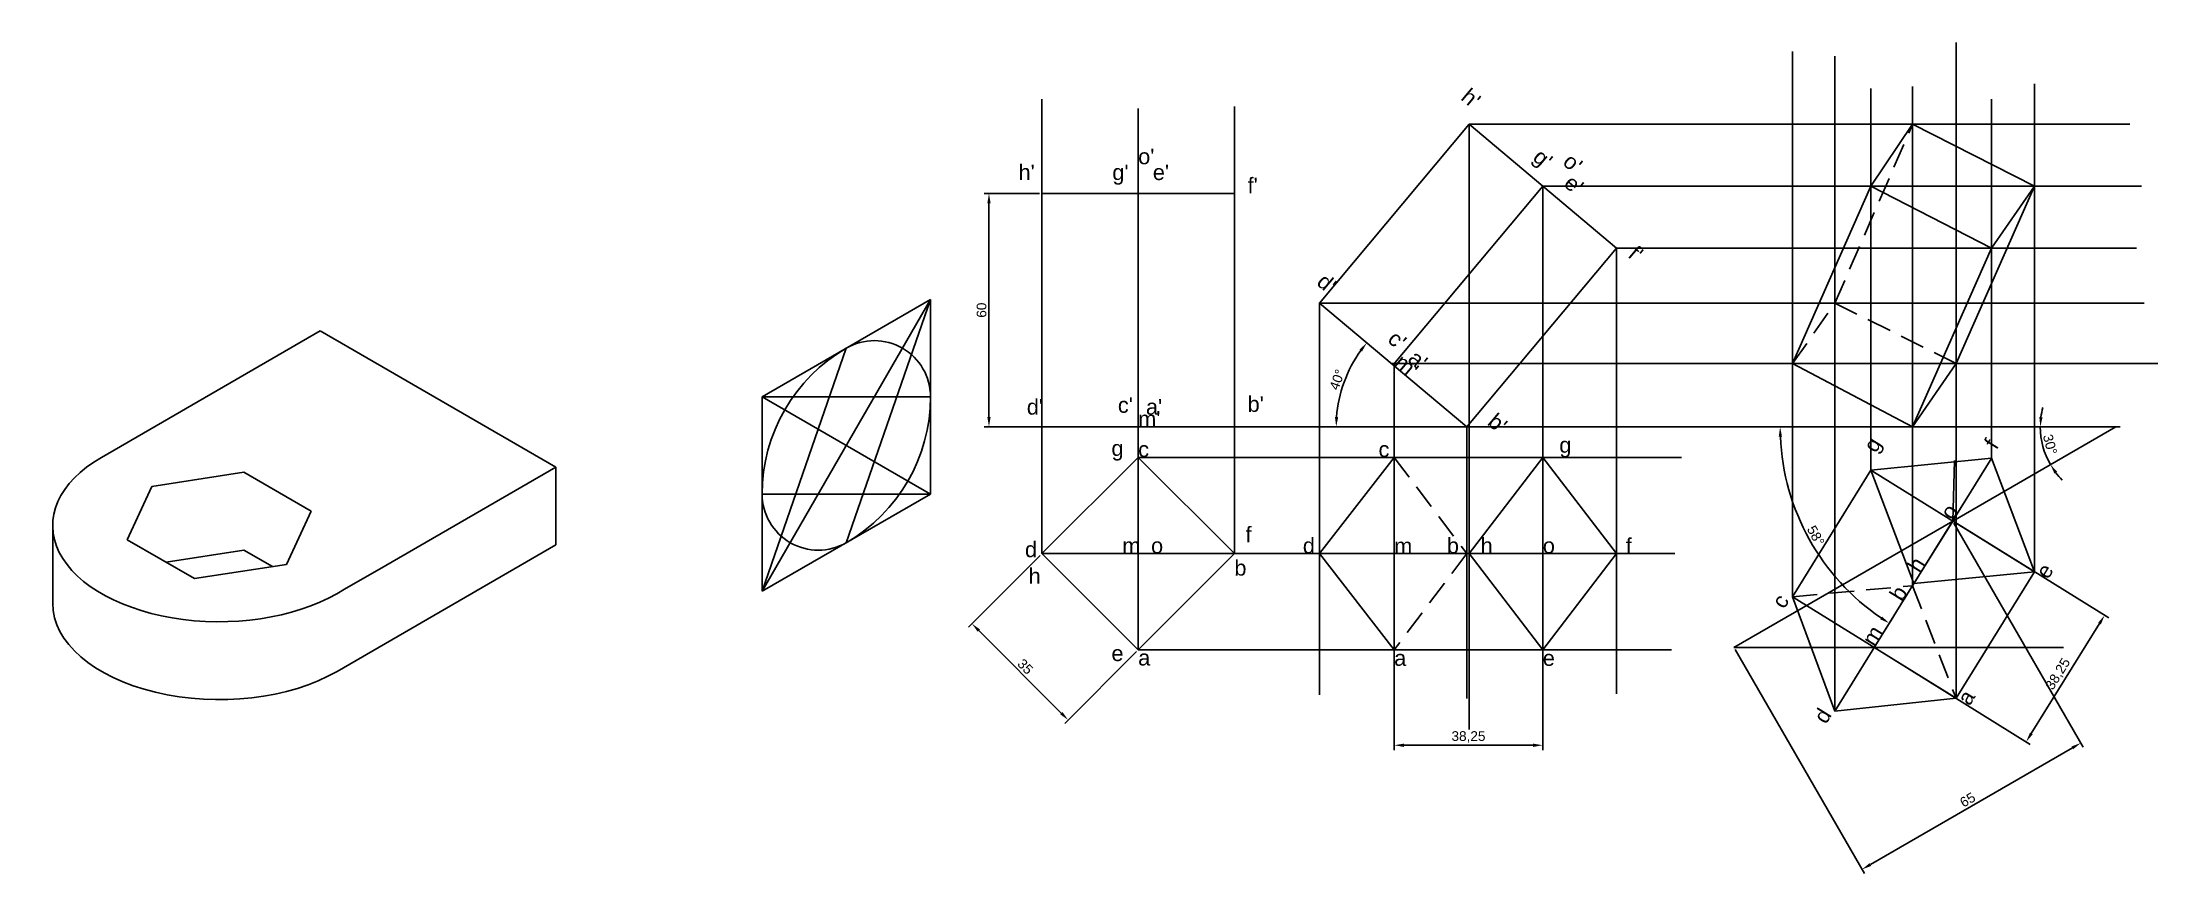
# Model space of a CAD drawing. Header units: millimetres. Extents: x 3028 to 3572, y 1543 to 1757.
import ezdxf

# ---------------------------------------------------------------- set-up
doc = ezdxf.new("R2010")
doc.units = ezdxf.units.MM
doc.linetypes.add('CENTER2', pattern=[28.575, 19.05, -3.175, 3.175, -3.175])
doc.linetypes.add('DASHED2', pattern=[9.525, 6.35, -3.175])
for name, color, linetype in [('Layer1', 5, 'Continuous'), ('Layer2', 6, 'Continuous'), ('Layer3', 1, 'CENTER2'), ('Layer4', 3, 'DASHED2'), ('Layer5', 2, 'Continuous')]:
    doc.layers.add(name, color=color, linetype=linetype)
doc.styles.get("Standard").update_dxf_attribs({"font": 'arial.ttf'})
doc.dimstyles.new('ISO-25', dxfattribs={"dimtxt": 2.5, "dimasz": 2.5, "dimexe": 1.25, "dimexo": 0.625, "dimtad": 1, "dimtxsty": 'Standard', "dimcen": 2.5, "dimadec": 0, "dimazin": 0, "dimtfac": 1, "dimtmove": 0, "dimatfit": 3, "dimfxl": 1, "dimarcsym": 0})

# ---------------------------------------------------------------- blocks, each defined once
blk = doc.blocks.new('*D15')
at = {"layer": 'Defpoints', "color": 0, "transparency": 16777216}
for p in [(3375.46, 1625.62), (3413.71, 1625.62), (3413.71, 1576.36)]:
    blk.add_point(p, dxfattribs=at)
at = {"layer": 'Layer2', "color": 0, "lineweight": -2, "transparency": 16777216}
for p, q in [((3375.46, 1624.99), (3375.46, 1575.11)), ((3413.71, 1624.99), (3413.71, 1575.11)), ((3377.96, 1576.36), (3411.21, 1576.36))]:
    blk.add_line(p, q, dxfattribs=at)
at = {"layer": 'Layer2', "color": 0, "transparency": 16777216}
for points in [[(3377.96, 1576.78), (3377.96, 1575.94), (3375.46, 1576.36)], [(3411.21, 1576.78), (3411.21, 1575.94), (3413.71, 1576.36)]]:
    blk.add_solid(points, dxfattribs=at)
at = {"layer": 'Layer2', "color": 0, "transparency": 16777216, "insert": (3394.58, 1578.49), "char_height": 2.5, "attachment_point": 5}
blk.add_mtext('38,25', dxfattribs=at)
blk = doc.blocks.new('*D16')
at = {"layer": 'Defpoints', "color": 0, "transparency": 16777216}
for p in [(3519.14, 1634), (3558.22, 1609.75), (3498.98, 1601.5)]:
    blk.add_point(p, dxfattribs=at)
at = {"layer": 'Layer2', "color": 0, "lineweight": -2, "transparency": 16777216}
for p, q in [((3519.68, 1633.67), (3559.28, 1609.09)), ((3539.37, 1579.38), (3556.9, 1607.63)), ((3499.51, 1601.17), (3539.11, 1576.59))]:
    blk.add_line(p, q, dxfattribs=at)
at = {"layer": 'Layer2', "color": 0, "transparency": 16777216}
for points in [[(3556.54, 1607.85), (3557.25, 1607.41), (3558.22, 1609.75)], [(3539.01, 1579.6), (3539.72, 1579.16), (3538.05, 1577.25)]]:
    blk.add_solid(points, dxfattribs=at)
at = {"layer": 'Layer2', "color": 0, "transparency": 16777216, "insert": (3546.33, 1594.62), "char_height": 2.5, "attachment_point": 5, "rotation": 58.1796}
blk.add_mtext('38,25', dxfattribs=at)
blk = doc.blocks.new('*D17')
at = {"layer": 'Defpoints', "color": 0, "transparency": 16777216}
for p in [(3519.14, 1634), (3462.85, 1601.5), (3495.79, 1544.44)]:
    blk.add_point(p, dxfattribs=at)
at = {"layer": 'Layer2', "color": 0, "lineweight": -2, "transparency": 16777216}
for p, q in [((3519.46, 1633.46), (3552.71, 1575.86)), ((3463.16, 1600.96), (3496.42, 1543.36)), ((3549.92, 1575.69), (3497.96, 1545.69))]:
    blk.add_line(p, q, dxfattribs=at)
at = {"layer": 'Layer2', "color": 0, "transparency": 16777216}
for points in [[(3549.71, 1576.05), (3550.13, 1575.33), (3552.09, 1576.94)], [(3497.75, 1546.05), (3498.17, 1545.33), (3495.79, 1544.44)]]:
    blk.add_solid(points, dxfattribs=at)
at = {"layer": 'Layer2', "color": 0, "transparency": 16777216, "insert": (3522.99, 1562.34), "char_height": 2.5, "attachment_point": 5, "rotation": 30}
blk.add_mtext('65', dxfattribs=at)
blk = doc.blocks.new('*D18')
at = {"layer": 'Defpoints', "color": 0, "transparency": 16777216}
for p in [(3284.86, 1718.2), (3271.23, 1658.2), (3284.86, 1658.2)]:
    blk.add_point(p, dxfattribs=at)
at = {"layer": 'Layer2', "color": 0, "lineweight": -2, "transparency": 16777216}
for p, q in [((3284.23, 1718.2), (3269.98, 1718.2)), ((3271.23, 1715.7), (3271.23, 1660.7)), ((3284.23, 1658.2), (3269.98, 1658.2))]:
    blk.add_line(p, q, dxfattribs=at)
at = {"layer": 'Layer2', "color": 0, "transparency": 16777216}
for points in [[(3270.81, 1715.7), (3271.64, 1715.7), (3271.23, 1718.2)], [(3270.81, 1660.7), (3271.64, 1660.7), (3271.23, 1658.2)]]:
    blk.add_solid(points, dxfattribs=at)
at = {"layer": 'Layer2', "color": 0, "transparency": 16777216, "insert": (3269.32, 1688.2), "char_height": 2.5, "attachment_point": 5, "rotation": 90}
blk.add_mtext('60', dxfattribs=at)
blk = doc.blocks.new('*D19')
at = {"layer": 'Defpoints', "color": 0, "transparency": 16777216}
for p in [(3284.86, 1625.62), (3309.61, 1600.87), (3291.6, 1582.86)]:
    blk.add_point(p, dxfattribs=at)
at = {"layer": 'Layer2', "color": 0, "lineweight": -2, "transparency": 16777216}
for p, q in [((3284.42, 1625.17), (3265.96, 1606.72)), ((3268.62, 1605.84), (3289.83, 1584.62)), ((3309.17, 1600.43), (3290.71, 1581.97))]:
    blk.add_line(p, q, dxfattribs=at)
at = {"layer": 'Layer2', "color": 0, "transparency": 16777216}
for points in [[(3268.91, 1606.13), (3268.32, 1605.54), (3266.85, 1607.61)], [(3290.12, 1584.92), (3289.53, 1584.33), (3291.6, 1582.86)]]:
    blk.add_solid(points, dxfattribs=at)
at = {"layer": 'Layer2', "color": 0, "transparency": 16777216, "insert": (3280.57, 1596.58), "char_height": 2.5, "attachment_point": 5, "rotation": 315}
blk.add_mtext('35', dxfattribs=at)
blk = doc.blocks.new('*D20')
at = {"layer": 'Defpoints', "color": 0, "transparency": 16777216}
for p in [(3277.65, 1658.2), (3541.98, 1654.84), (3561.07, 1658.2), (3562.21, 1658.2), (3519.14, 1634)]:
    blk.add_point(p, dxfattribs=at)
at = {"layer": 'Layer2', "color": 0, "lineweight": -2, "transparency": 16777216}
for start, end in [(165.2127, 172.6064), (180, 210), (217.3936, 224.7873)]:
    blk.add_arc((3561.07, 1658.2), 19.39, start, end, dxfattribs=at)
at = {"layer": 'Layer2', "color": 0, "transparency": 16777216}
for points in [[(3542.26, 1660.67), (3541.43, 1660.73), (3541.68, 1658.2)], [(3545.32, 1646.2), (3546.01, 1646.66), (3544.28, 1648.51)]]:
    blk.add_solid(points, dxfattribs=at)
at = {"layer": 'Layer2', "color": 0, "transparency": 16777216, "insert": (3544.18, 1653.68), "char_height": 2.5, "attachment_point": 5, "rotation": 285}
blk.add_mtext('30°', dxfattribs=at)
blk = doc.blocks.new('*D21')
at = {"layer": 'Defpoints', "color": 0, "transparency": 16777216}
for p in [(3277.65, 1658.2), (3562.21, 1658.2), (3478.12, 1638.48), (3519.14, 1634), (3498.97, 1601.5)]:
    blk.add_point(p, dxfattribs=at)
at = {"layer": 'Layer2', "color": 0, "lineweight": -2, "transparency": 16777216}
blk.add_arc((3534.17, 1658.2), 59.41, 182.411, 235.7651, dxfattribs=at)
at = {"layer": 'Layer2', "color": 0, "transparency": 16777216}
for points in [[(3474.39, 1655.7), (3475.22, 1655.71), (3474.75, 1658.2)], [(3500.97, 1609.43), (3500.51, 1608.73), (3502.84, 1607.72)]]:
    blk.add_solid(points, dxfattribs=at)
at = {"layer": 'Layer2', "color": 0, "transparency": 16777216, "insert": (3483.91, 1630.24), "char_height": 2.5, "attachment_point": 5, "rotation": 299.0881}
blk.add_mtext('58°', dxfattribs=at)
blk = doc.blocks.new('*D22')
at = {"layer": 'Defpoints', "color": 0, "transparency": 16777216}
for p in [(3356.21, 1690.02), (3364.12, 1673.27), (3277.65, 1658.2), (3394.13, 1658.2), (3562.21, 1658.2)]:
    blk.add_point(p, dxfattribs=at)
at = {"layer": 'Layer2', "color": 0, "lineweight": -2, "transparency": 16777216}
blk.add_arc((3394.13, 1658.2), 33.58, 144.2664, 175.7336, dxfattribs=at)
at = {"layer": 'Layer2', "color": 0, "transparency": 16777216}
for points in [[(3366.54, 1678.07), (3367.2, 1677.56), (3368.41, 1679.79)], [(3361.06, 1660.69), (3360.23, 1660.72), (3360.55, 1658.2)]]:
    blk.add_solid(points, dxfattribs=at)
at = {"layer": 'Layer2', "color": 0, "transparency": 16777216, "insert": (3360.79, 1670.34), "char_height": 2.5, "attachment_point": 5, "rotation": 70}
blk.add_mtext('40°', dxfattribs=at)

msp = doc.modelspace()

# ---------------------------------------------------------------- linework, layer by layer
for p, q in [((3212.878, 1665.933), (3256.179, 1690.933)), ((3256.179, 1690.933), (3212.878, 1615.933)), ((3256.179, 1690.933), (3234.529, 1628.433)), ((3256.179, 1690.933), (3256.179, 1640.933)), ((3042.917, 1650.355), (3099.209, 1682.855)), ((3099.209, 1682.855), (3159.831, 1647.855)), ((3212.878, 1615.933), (3234.529, 1678.433)), ((3212.878, 1615.933), (3212.878, 1665.933)), ((3212.878, 1665.933), (3256.179, 1640.933)), ((3212.878, 1665.933), (3256.179, 1665.933)), ((3055.907, 1642.855), (3079.568, 1646.515)), ((3079.568, 1646.515), (3096.888, 1636.515)), ((3116.094, 1622.604), (3159.831, 1647.855)), ((3159.831, 1647.855), (3159.831, 1627.855)), ((3055.907, 1642.855), (3049.568, 1629.195)), ((3256.179, 1640.933), (3212.878, 1615.933)), ((3212.878, 1640.933), (3256.179, 1640.933)), ((3030.362, 1632.855), (3030.362, 1612.855)), ((3090.549, 1622.855), (3096.888, 1636.515)), ((3049.568, 1629.195), (3066.888, 1619.195)), ((3159.831, 1627.855), (3103.539, 1595.355)), ((3059.568, 1623.421), (3079.568, 1626.515)), ((3066.888, 1619.195), (3090.549, 1622.855)), ((3079.568, 1626.515), (3086.888, 1622.289)), ((3105.44, 1616.526), (3116.094, 1622.604)), ((3103.539, 1615.355), (3103.603, 1615.318))]:
    msp.add_line(p, q)
for centre, radius, start, end in [((3256.179, 1640.933), 43.301, 120, 180), ((3241.746, 1665.933), 14.434, 0, 120), ((3212.878, 1665.933), 43.301, 300, 0), ((3227.312, 1640.933), 14.434, 180, 300)]:
    msp.add_arc(centre, radius, start, end)
for centre, start_param, end_param in [((3073.228, 1632.855), 5.4977871, 8.7042317), ((3073.228, 1612.855), 0, 2.3561945)]:
    msp.add_ellipse(centre, major_axis=(-42.866, 0), ratio=0.5773503, start_param=start_param, end_param=end_param)
at = {"layer": 'Layer1'}
for p, q in [((3477.947, 1614.55), (3477.947, 1754.659)), ((3488.828, 1585.149), (3488.828, 1753.503)), ((3520.078, 1588.57), (3520.078, 1757.04)), ((3284.859, 1625.617), (3284.859, 1742.399)), ((3498.116, 1647.049), (3498.116, 1745.161)), ((3508.822, 1617.366), (3508.822, 1745.65)), ((3529.159, 1650.136), (3529.159, 1742.469)), ((3540.172, 1620.948), (3540.172, 1746.384)), ((3309.608, 1600.868), (3309.608, 1740.034)), ((3334.357, 1625.617), (3334.357, 1740.507)), ((3394.78, 1735.983), (3394.78, 1580.415)), ((3394.78, 1735.983), (3564.721, 1735.983)), ((3413.705, 1720.034), (3413.705, 1589.059)), ((3413.739, 1720.074), (3567.683, 1720.074)), ((3432.698, 1704.166), (3432.698, 1589.539)), ((3432.698, 1704.166), (3566.449, 1704.166)), ((3356.213, 1690.02), (3356.213, 1589.299)), ((3356.213, 1690.02), (3568.423, 1690.02)), ((3374.767, 1674.451), (3571.878, 1674.451)), ((3375.457, 1674.451), (3375.457, 1588.099)), ((3394.131, 1658.204), (3394.131, 1588.339)), ((3519.144, 1633.998), (3561.069, 1658.204)), ((3309.608, 1650.366), (3449.388, 1650.366)), ((3509.06, 1617.749), (3529.229, 1650.248)), ((3519.64, 1649.561), (3519.144, 1633.998)), ((3498.116, 1647.049), (3540.172, 1620.948)), ((3519.144, 1633.998), (3462.852, 1601.498)), ((3284.859, 1625.617), (3334.357, 1625.617)), ((3334.357, 1625.617), (3447.633, 1625.617)), ((3477.947, 1614.55), (3520.004, 1588.449)), ((3309.608, 1600.868), (3446.819, 1600.868)), ((3462.852, 1601.498), (3547.661, 1601.498))]:
    msp.add_line(p, q, dxfattribs=at)
at = {"layer": 'Layer2'}
msp.add_line((3277.655, 1658.204), (3562.213, 1658.204), dxfattribs=at)
at = {"layer": 'Layer3'}
msp.add_line((3519.144, 1633.998), (3498.974, 1601.498), dxfattribs=at)
at = {"layer": 'Layer4'}
for p, q in [((3488.828, 1690.02), (3508.822, 1735.983)), ((3477.947, 1674.451), (3488.828, 1690.02)), ((3488.828, 1690.02), (3520.078, 1674.451)), ((3375.457, 1650.366), (3394.131, 1625.617)), ((3508.822, 1617.366), (3529.159, 1650.136)), ((3394.131, 1625.617), (3375.457, 1600.868)), ((3394.131, 1625.617), (3432.698, 1625.617)), ((3477.947, 1614.55), (3508.822, 1617.366)), ((3508.822, 1617.366), (3520.004, 1588.449))]:
    msp.add_line(p, q, dxfattribs=at)
at = {"layer": 'Layer5'}
for p, q in [((3356.213, 1690.02), (3394.78, 1735.983)), ((3394.78, 1735.983), (3432.698, 1704.166)), ((3508.822, 1735.983), (3498.116, 1720.074)), ((3540.172, 1720.074), (3508.822, 1735.983)), ((3413.739, 1720.074), (3375.172, 1674.112)), ((3477.947, 1674.451), (3498.116, 1720.074)), ((3498.116, 1720.074), (3529.159, 1704.166)), ((3520.078, 1674.451), (3540.172, 1720.074)), ((3529.159, 1704.166), (3540.172, 1720.074)), ((3284.859, 1658.204), (3284.859, 1718.204)), ((3284.859, 1718.204), (3334.357, 1718.204)), ((3309.608, 1718.204), (3309.608, 1658.204)), ((3334.357, 1718.204), (3334.357, 1658.204)), ((3432.698, 1704.166), (3394.131, 1658.204)), ((3508.822, 1658.204), (3529.159, 1704.166)), ((3394.131, 1658.204), (3356.213, 1690.02)), ((3508.822, 1658.204), (3477.947, 1674.451)), ((3520.078, 1674.451), (3508.822, 1658.204)), ((3334.357, 1658.204), (3284.859, 1658.204)), ((3356.213, 1625.617), (3375.457, 1650.366)), ((3375.457, 1650.366), (3413.705, 1650.366)), ((3394.78, 1625.617), (3413.705, 1650.366)), ((3413.705, 1650.366), (3432.698, 1625.617)), ((3498.116, 1647.049), (3529.159, 1650.136)), ((3529.159, 1650.136), (3540.172, 1620.948)), ((3477.947, 1614.55), (3498.116, 1647.049)), ((3509.165, 1617.918), (3498.116, 1647.049)), ((3375.457, 1600.868), (3356.213, 1625.617)), ((3394.78, 1625.617), (3356.213, 1625.617)), ((3413.705, 1600.868), (3394.78, 1625.617)), ((3432.698, 1625.617), (3413.705, 1600.868)), ((3509.165, 1617.918), (3488.828, 1585.149)), ((3540.172, 1620.948), (3509.165, 1617.918)), ((3520.004, 1588.449), (3540.172, 1620.948)), ((3488.828, 1585.149), (3477.947, 1614.55)), ((3375.457, 1600.868), (3413.705, 1600.868)), ((3520.004, 1588.449), (3488.828, 1585.149))]:
    msp.add_line(p, q, dxfattribs=at)
msp.add_lwpolyline([(3309.608, 1650.366), (3284.859, 1625.617), (3309.608, 1600.868), (3334.357, 1625.617)], close=True, dxfattribs=at)

# ---------------------------------------------------------------- texts
at = {"layer": 'Layer5', "char_height": 4}
for s, insert, attachment_point, rotation in [("h'", (3394.94, 1745.553), 1, 320), ("g'", (3413.431, 1730.038), 1, 320), ("o'", (3421.131, 1728.884), 1, 320), ("e'", (3421.407, 1723.345), 1, 320), ("f'", (3437.914, 1705.096), 1, 320), ("d'", (3357.817, 1697.998), 1, 320), ("c'", (3376.068, 1683.301), 1, 320), ("m'", (3377.785, 1677.226), 1, 320), ("a'", (3384.487, 1675.619), 3, 320), ("b'", (3401.78, 1662.034), 1, 320), ('g', (3495.957, 1653.386), 1, 58.17614), ('f', (3526.987, 1654.222), 1, 58.17614), ('o', (3515.69, 1636.142), 1, 58.17614), ('h', (3507.245, 1622.54), 1, 58.17614), ('e', (3540.247, 1620.902), 1, 58.17614), ('b', (3502.676, 1615.172), 1, 58.17614), ('c', (3472.374, 1613.28), 1, 58.17614), ('m', (3495.577, 1603.609), 1, 58.17614), ('a', (3520.078, 1588.403), 1, 58.17614), ('d', (3483.137, 1583.688), 1, 58.17614)]:
    msp.add_mtext_dynamic_manual_height_columns(s, width=8.92215, gutter_width=12.5, heights=[0], dxfattribs=dict(at, insert=insert, attachment_point=attachment_point, rotation=rotation))
for s, insert, attachment_point in [("h'", (3278.83, 1725.638), 1), ("g'", (3302.968, 1725.638), 1), ("o'", (3309.608, 1729.703), 1), ("e'", (3313.38, 1725.638), 1), ("f'", (3337.755, 1722.269), 1), ("d'", (3280.96, 1665.346), 1), ("c'", (3304.388, 1665.819), 1), ("a'", (3315.775, 1665.346), 3), ("b'", (3337.755, 1666.055), 1), ("m'", (3309.608, 1662.269), 1), ('g', (3417.952, 1655.542), 1), ('g', (3302.733, 1654.721), 1), ('c', (3309.608, 1654.431), 1), ('c', (3371.44, 1654.431), 1), ('f', (3337.227, 1632.553), 1), ('d', (3280.486, 1628.698), 1), ('m', (3305.528, 1629.682), 1), ('o', (3312.921, 1629.682), 1), ('d', (3351.971, 1629.682), 1), ('m', (3375.457, 1629.617), 1), ('b', (3389.025, 1629.682), 1), ('h', (3397.695, 1629.685), 1), ('o', (3413.705, 1629.682), 1), ('f', (3435.024, 1629.617), 1), ('h', (3281.435, 1621.855), 1), ('b', (3334.357, 1623.969), 1), ('e', (3302.733, 1601.995), 1), ('a', (3309.608, 1600.868), 1), ('a', (3375.457, 1600.78), 1), ('e', (3413.705, 1600.78), 1)]:
    msp.add_mtext_dynamic_manual_height_columns(s, width=8.92215, gutter_width=12.5, heights=[0], dxfattribs=dict(at, insert=insert, attachment_point=attachment_point))

# ---------------------------------------------------------------- dimensions: what is measured, and where the dimension line sits
at = {"layer": 'Layer2'}
dim = msp.add_linear_dim(base=(3271.226, 1658.204), p1=(3284.859, 1718.204), p2=(3284.859, 1658.204), angle=90, dimstyle='ISO-25', dxfattribs=at)
dim.commit()
dim.dimension.update_dxf_attribs({"geometry": '*D18', "text_midpoint": (3269.324, 1688.204)})
for base, line1, line2, picture, middle in [((3364.121, 1673.275), ((3277.655, 1658.204), (3562.213, 1658.204)), ((3394.131, 1658.204), (3356.213, 1690.02)), '*D22', (3360.788, 1670.339)), ((3541.977, 1654.837), ((3519.144, 1633.998), (3561.069, 1658.204)), ((3277.655, 1658.204), (3562.213, 1658.204)), '*D20', (3544.18, 1653.678)), ((3478.122, 1638.476), ((3277.655, 1658.204), (3562.213, 1658.204)), ((3519.144, 1633.998), (3498.974, 1601.498)), '*D21', (3483.907, 1630.243))]:
    dim = msp.add_angular_dim_2l(base=base, line1=line1, line2=line2, dimstyle='ISO-25', dxfattribs=at)
    dim.commit()
    dim.dimension.update_dxf_attribs({"geometry": picture, "text_midpoint": middle})
for p1, p2, distance, picture, middle in [((3519.144, 1633.998), (3462.852, 1601.498), 65.885, '*D17', (3522.99, 1562.337)), ((3498.977, 1601.498), (3519.144, 1633.998), -45.984, '*D16', (3546.325, 1594.625)), ((3284.859, 1625.617), (3309.608, 1600.868), -25.472, '*D19', (3280.568, 1596.576))]:
    dim = msp.add_aligned_dim(p1=p1, p2=p2, distance=distance, dimstyle='ISO-25', dxfattribs=at)
    dim.commit()
    dim.dimension.update_dxf_attribs({"geometry": picture, "text_midpoint": middle})
dim = msp.add_linear_dim(base=(3413.705, 1576.36), p1=(3375.457, 1625.617), p2=(3413.705, 1625.617), dimstyle='ISO-25', dxfattribs=at)
dim.commit()
dim.dimension.update_dxf_attribs({"geometry": '*D15', "text_midpoint": (3394.581, 1578.488)})

doc.saveas('drawing.dxf')
